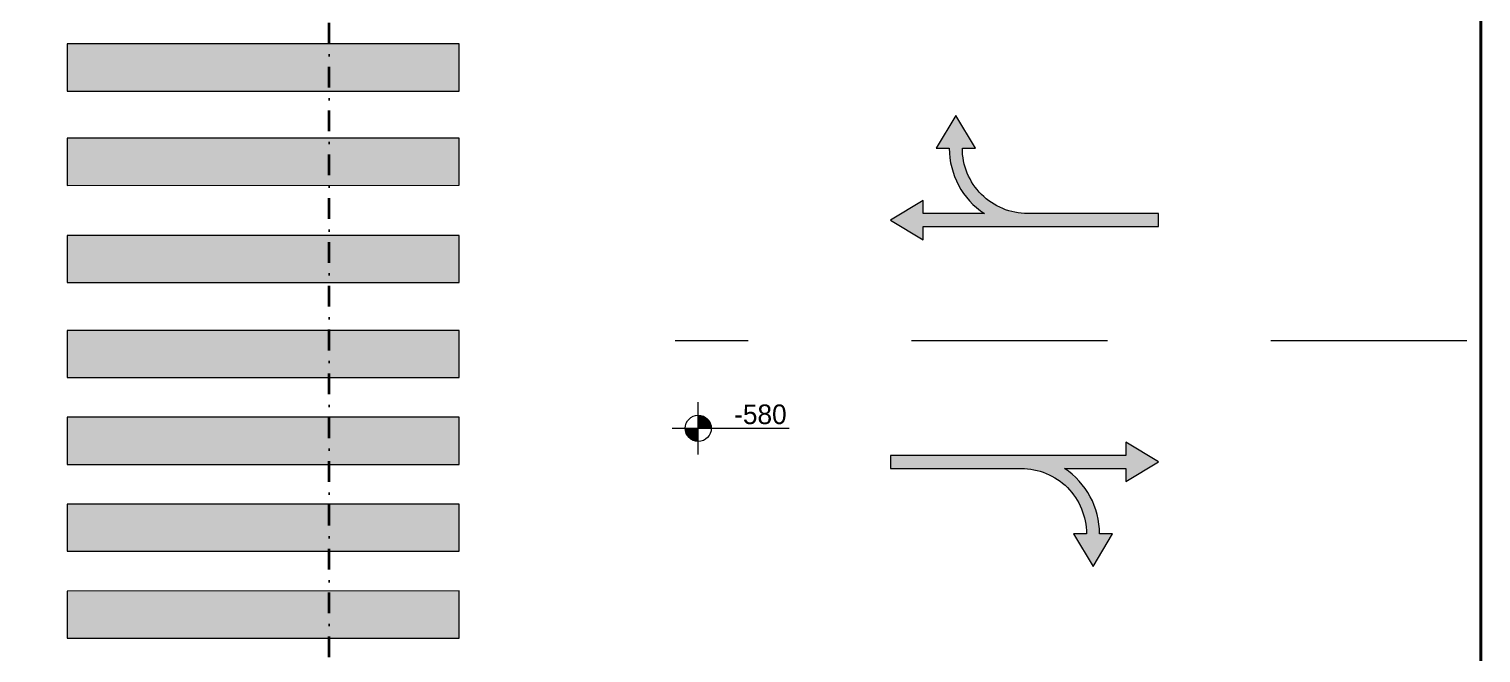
# Model space of a CAD drawing. Header units: millimetres. Extents: x 635850 to 824661, y -5878409 to -5774454.
# Drawn here: x 737829 to 748940, y -5852207 to -5847433 of the extents above; entities that cross this region are included whole.
import ezdxf

# ---------------------------------------------------------------- set-up
doc = ezdxf.new("R2010")
doc.units = ezdxf.units.MM
doc.header["$MEASUREMENT"] = 0
doc.linetypes.add('A - Long Dashed', pattern=[2750, 1500, -1250])
doc.linetypes.add('Dot & Dashed', pattern=[335.138881, 158.75, -88.194444, 0, -88.194437])
for name, color, linetype, lineweight in [('A - Ndertesa 4 - Vijat e Bodrumeve_Pen_No__1', 7, 'Continuous', 13), ('A - Ndertesa 5 - Drawing & Figure_Pen_No__1', 7, 'Continuous', 13), ('A - Ndertesa 5 - Drawing & Figure_Pen_No__101', 252, 'Continuous', 13), ('A - Ndertesa 5 - Drawing & Figure_Pen_No__7', 7, 'Continuous', 35), ('A - Ndertesa 5 - Pllaka meskatitt_Pen_No__22', 8, 'Continuous', 35)]:
    doc.layers.add(name, color=color, linetype=linetype, lineweight=lineweight)
for name, color, linetype, lineweight, true_color in [('A - Ndertesa 4 - Vijat e Bodrumeve_Pen_No__102', 7, 'Continuous', 13, 0xcccccc), ('A - Ndertesa 5 - Drawing & Figure_Pen_No__102', 7, 'Continuous', 13, 0xcccccc), ('A - Ndertesa 5 - Drawing & Figure_Pen_No__249', 7, 'Continuous', 13, 0xe8e8e8), ('Marker - Section_Pen_No__8', 7, 'Continuous', 35, 0xa80f02)]:
    doc.layers.add(name, color=color, linetype=linetype, lineweight=lineweight, true_color=true_color)
for name, color, linetype in [('A - Ndertesa 5 - Drawing & Figure', 7, 'Continuous'), ('A - Ndertesa 5 - Pllaka meskatitt', 7, 'Continuous'), ('Marker - Section', 7, 'Continuous')]:
    doc.layers.add(name, color=color, linetype=linetype)
doc.styles.add('GENERATED_STYLE_1', font='GOTHIC.TTF')

# ---------------------------------------------------------------- blocks, each defined once
blk = doc.blocks.new('Slab_2', base_point=(748940, -5829593))
at = {"layer": 'A - Ndertesa 5 - Pllaka meskatitt_Pen_No__22', "color": 8, "linetype": 'Continuous', "lineweight": 35, "flags": 128}
blk.add_lwpolyline([(748940, -5829593), (713640, -5831033), (713640, -5859821), (748940, -5859821)], close=True, dxfattribs=at)
blk = doc.blocks.new('Level Dimension_10', base_point=(742950, -5850488))
at = {"layer": 'A - Ndertesa 5 - Drawing & Figure_Pen_No__101', "linetype": 'Continuous', "lineweight": 13}
for points in [[(742950, -5850488), (743050, -5850488), (743042, -5850450), (743021, -5850417), (742988, -5850396), (742950, -5850388)], [(742950, -5850488), (742850, -5850488), (742858, -5850526), (742879, -5850559), (742912, -5850580), (742950, -5850588)]]:
    blk.add_hatch(color=252, dxfattribs=at).paths.add_polyline_path(points)
at = {"layer": 'A - Ndertesa 5 - Drawing & Figure_Pen_No__101', "color": 252, "linetype": 'Continuous', "lineweight": 13}
for p, q in [((742950, -5850688), (742950, -5850288)), ((742750, -5850488), (743647, -5850488))]:
    blk.add_line(p, q, dxfattribs=at)
blk.add_circle((742950, -5850488), 100, dxfattribs=at)
at = {"layer": 'A - Ndertesa 5 - Drawing & Figure_Pen_No__101', "color": 252, "lineweight": 13, "insert": (743225, -5850458), "char_height": 150, "attachment_point": 7, "style": 'GENERATED_STYLE_1'}
blk.add_mtext('\\A1;{\\pql;\\fCentury Gothic|b0|i0|c0|p34;-580}', dxfattribs=at)
blk = doc.blocks.new('Cutting Plane_11', base_point=(740125, -5860819))
at = {"layer": 'Marker - Section_Pen_No__8', "color": 14, "linetype": 'Dot & Dashed', "lineweight": 35, "true_color": 0xa80f02}
blk.add_line((740125, -5860619), (740125, -5828792), dxfattribs=at)

msp = doc.modelspace()

# ---------------------------------------------------------------- hatches: boundary and pattern name
at = {"layer": 'A - Ndertesa 4 - Vijat e Bodrumeve_Pen_No__1', "linetype": 'Continuous', "lineweight": 0, "true_color": 0xffffff}
for points in [[(738119.9, -5847908.1), (741119.9, -5847907.3), (741119.8, -5847546.7), (738119.8, -5847547.5)], [(738120, -5848629.3), (741120, -5848628.5), (741119.9, -5848267.9), (738119.9, -5848268.7)], [(738120, -5849373.6), (741120.2, -5849372.9), (741120.1, -5849012.4), (738120, -5849013.1)], [(738120.1, -5850100), (741120.5, -5850099.3), (741120.3, -5849738.7), (738120, -5849739.4)], [(738120.2, -5850764.5), (741120.6, -5850763.8), (741120.5, -5850403.2), (738120.1, -5850403.9)], [(738120.2, -5851429), (741120.7, -5851428.3), (741120.7, -5851067.7), (738120.2, -5851068.4)], [(738120.3, -5852093.5), (741120.8, -5852092.8), (741120.8, -5851732.2), (738120.3, -5851732.9)]]:
    msp.add_hatch(color=7, dxfattribs=at).paths.add_polyline_path(points)
at = {"layer": 'A - Ndertesa 5 - Drawing & Figure_Pen_No__1', "linetype": 'Continuous', "lineweight": 0, "true_color": 0xffffff}
for points in [[(745471.1, -5848844.8, -0.4142136), (744971.1, -5848344.8), (745071.1, -5848344.8), (744921.1, -5848094.8), (744771.1, -5848344.8), (744871.1, -5848344.8, 0.2513807), (745139.5, -5848844.8), (744671.1, -5848844.8), (744671.1, -5848744.8), (744421.1, -5848894.8), (744671.1, -5849044.8), (744671.1, -5848944.8), (746471.1, -5848944.8), (746471.1, -5848844.8)], [(745421.1, -5850794.8, -0.4142136), (745921.1, -5851294.8), (745821.1, -5851294.8), (745971.1, -5851544.8), (746121.1, -5851294.8), (746021.1, -5851294.8, 0.2513807), (745752.8, -5850794.8), (746221.1, -5850794.8), (746221.1, -5850894.8), (746471.1, -5850744.8), (746221.1, -5850594.8), (746221.1, -5850694.8), (744421.1, -5850694.8), (744421.1, -5850794.8)]]:
    msp.add_hatch(color=7, dxfattribs=at).paths.add_polyline_path(points)

# ---------------------------------------------------------------- linework, layer by layer
at = {"layer": 'A - Ndertesa 4 - Vijat e Bodrumeve_Pen_No__102', "color": 254, "linetype": 'Continuous', "lineweight": 13, "true_color": 0xcccccc, "flags": 128}
for points in [[(738119.9, -5847908.1), (741119.9, -5847907.3), (741119.8, -5847546.7), (738119.8, -5847547.5)], [(738120, -5848629.3), (741120, -5848628.5), (741119.9, -5848267.9), (738119.9, -5848268.7)], [(738120, -5849373.6), (741120.2, -5849372.9), (741120.1, -5849012.4), (738120, -5849013.1)], [(738120.1, -5850100), (741120.5, -5850099.3), (741120.3, -5849738.7), (738120, -5849739.4)], [(738120.2, -5850764.5), (741120.6, -5850763.8), (741120.5, -5850403.2), (738120.1, -5850403.9)], [(738120.2, -5851429), (741120.7, -5851428.3), (741120.7, -5851067.7), (738120.2, -5851068.4)], [(738120.3, -5852093.5), (741120.8, -5852092.8), (741120.8, -5851732.2), (738120.3, -5851732.9)]]:
    msp.add_lwpolyline(points, close=True, dxfattribs=at)
at = {"layer": 'A - Ndertesa 5 - Drawing & Figure_Pen_No__102', "color": 254, "linetype": 'Continuous', "lineweight": 13, "true_color": 0xcccccc, "flags": 128}
for points in [[(745471.1, -5848844.8, -0.4142136), (744971.1, -5848344.8), (745071.1, -5848344.8), (744921.1, -5848094.8), (744771.1, -5848344.8), (744871.1, -5848344.8, 0.2513807), (745139.5, -5848844.8), (744671.1, -5848844.8), (744671.1, -5848744.8), (744421.1, -5848894.8), (744671.1, -5849044.8), (744671.1, -5848944.8), (746471.1, -5848944.8), (746471.1, -5848844.8)], [(745421.1, -5850794.8, -0.4142136), (745921.1, -5851294.8), (745821.1, -5851294.8), (745971.1, -5851544.8), (746121.1, -5851294.8), (746021.1, -5851294.8, 0.2513807), (745752.8, -5850794.8), (746221.1, -5850794.8), (746221.1, -5850894.8), (746471.1, -5850744.8), (746221.1, -5850594.8), (746221.1, -5850694.8), (744421.1, -5850694.8), (744421.1, -5850794.8)]]:
    msp.add_lwpolyline(points, format="xyb", close=True, dxfattribs=at)
at = {"layer": 'A - Ndertesa 5 - Drawing & Figure_Pen_No__249', "color": 254, "linetype": 'A - Long Dashed', "lineweight": 13, "true_color": 0xe8e8e8, "flags": 128}
msp.add_lwpolyline([(748832.6, -5849819.8), (742774, -5849819.8)], dxfattribs=at)
at = {"layer": 'A - Ndertesa 5 - Drawing & Figure_Pen_No__7', "color": 7, "linetype": 'Continuous', "lineweight": 35, "flags": 128}
msp.add_lwpolyline([(713639.8, -5859920.7), (748939.8, -5859920.7), (748939.8, -5829493.1), (713639.8, -5830932.8)], close=True, dxfattribs=at)
at = {"layer": 'A - Ndertesa 5 - Drawing & Figure_Pen_No__7', "color": 7, "linetype": 'Continuous', "lineweight": 35}
msp.add_lwpolyline([(713639.8, -5859820.7), (713639.8, -5831032.9), (748939.8, -5829593.2), (748939.8, -5859820.7)], close=True, dxfattribs=at)

# ---------------------------------------------------------------- block references
at = {"layer": 'A - Ndertesa 5 - Drawing & Figure', "color": 252, "lineweight": 13}
msp.add_blockref('Level Dimension_10', (742950.1, -5850487.9), dxfattribs=at)
at = {"layer": 'A - Ndertesa 5 - Pllaka meskatitt', "color": 8, "linetype": 'Continuous', "lineweight": 35}
msp.add_blockref('Slab_2', (748939.8, -5829593.2), dxfattribs=at)
at = {"layer": 'Marker - Section', "color": 14, "lineweight": 35, "true_color": 0xa80f02}
msp.add_blockref('Cutting Plane_11', (740125, -5860819.4), dxfattribs=at)

doc.saveas('drawing.dxf')
